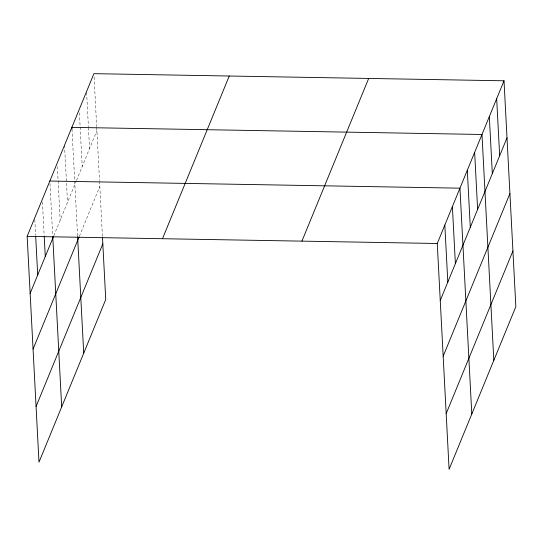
<?xml version="1.0" encoding="UTF-8"?>
<svg xmlns="http://www.w3.org/2000/svg" width="543" height="543" viewBox="0 0 543 543"><rect width="100%" height="100%" fill="white"/><g stroke="black" fill="none" stroke-linecap="round" stroke-linejoin="round"><path stroke-width="0.41" stroke-dasharray="2.71 2.04" d="M53.798 235.757L76.142 181.287M76.461 180.514L96.898 130.714M79.38 236.219L99.817 186.419M94.082 77.025L96.674 126.519M96.722 127.361L99.505 180.514M99.552 181.355L102.471 237.06M86.608 92.405L88.407 126.797M88.455 127.639L89.554 148.612M79.393 112.815L82.21 166.504M71.968 129.037L74.649 180.208M74.69 181.05L77.568 235.886M64.536 145.252L67.522 202.301M57.368 166.504L60.178 220.193M49.976 183.561L52.705 235.574M42.415 202.003L44.173 235.56M34.806 219.603L35.641 235.54"/><path stroke-width="0.81" d="M102.512 237.902L105.742 299.512L38.987 462.208L27.15 236.361L93.905 73.665L504.013 80.792L515.85 306.639L449.095 469.335L437.258 243.488L504.013 80.792M30.136 293.41L53.479 236.538M33.062 349.115L79.061 236.992M36.069 406.503L102.824 243.814M162.486 238.71L229.241 76.02M301.922 241.133L368.677 78.443M440.244 300.53L507.006 137.834M443.169 356.235L509.925 193.539M446.176 413.63L512.931 250.934M49.847 181.043L459.955 188.17L471.792 414.017M27.15 236.361L437.258 243.488M496.669 98.683L499.662 155.732M489.324 116.582L492.318 173.631M493.818 360.328L481.987 134.481L71.88 127.354L71.968 129.037M474.643 152.373L477.63 209.422M467.299 170.271L470.286 227.32M452.387 206.605L455.38 263.654M444.826 225.046L447.812 282.095M77.608 236.734L83.71 353.201M52.746 236.415L61.685 406.89M44.214 236.395L45.273 256.534M35.682 236.381L37.705 274.968"/></g></svg>
